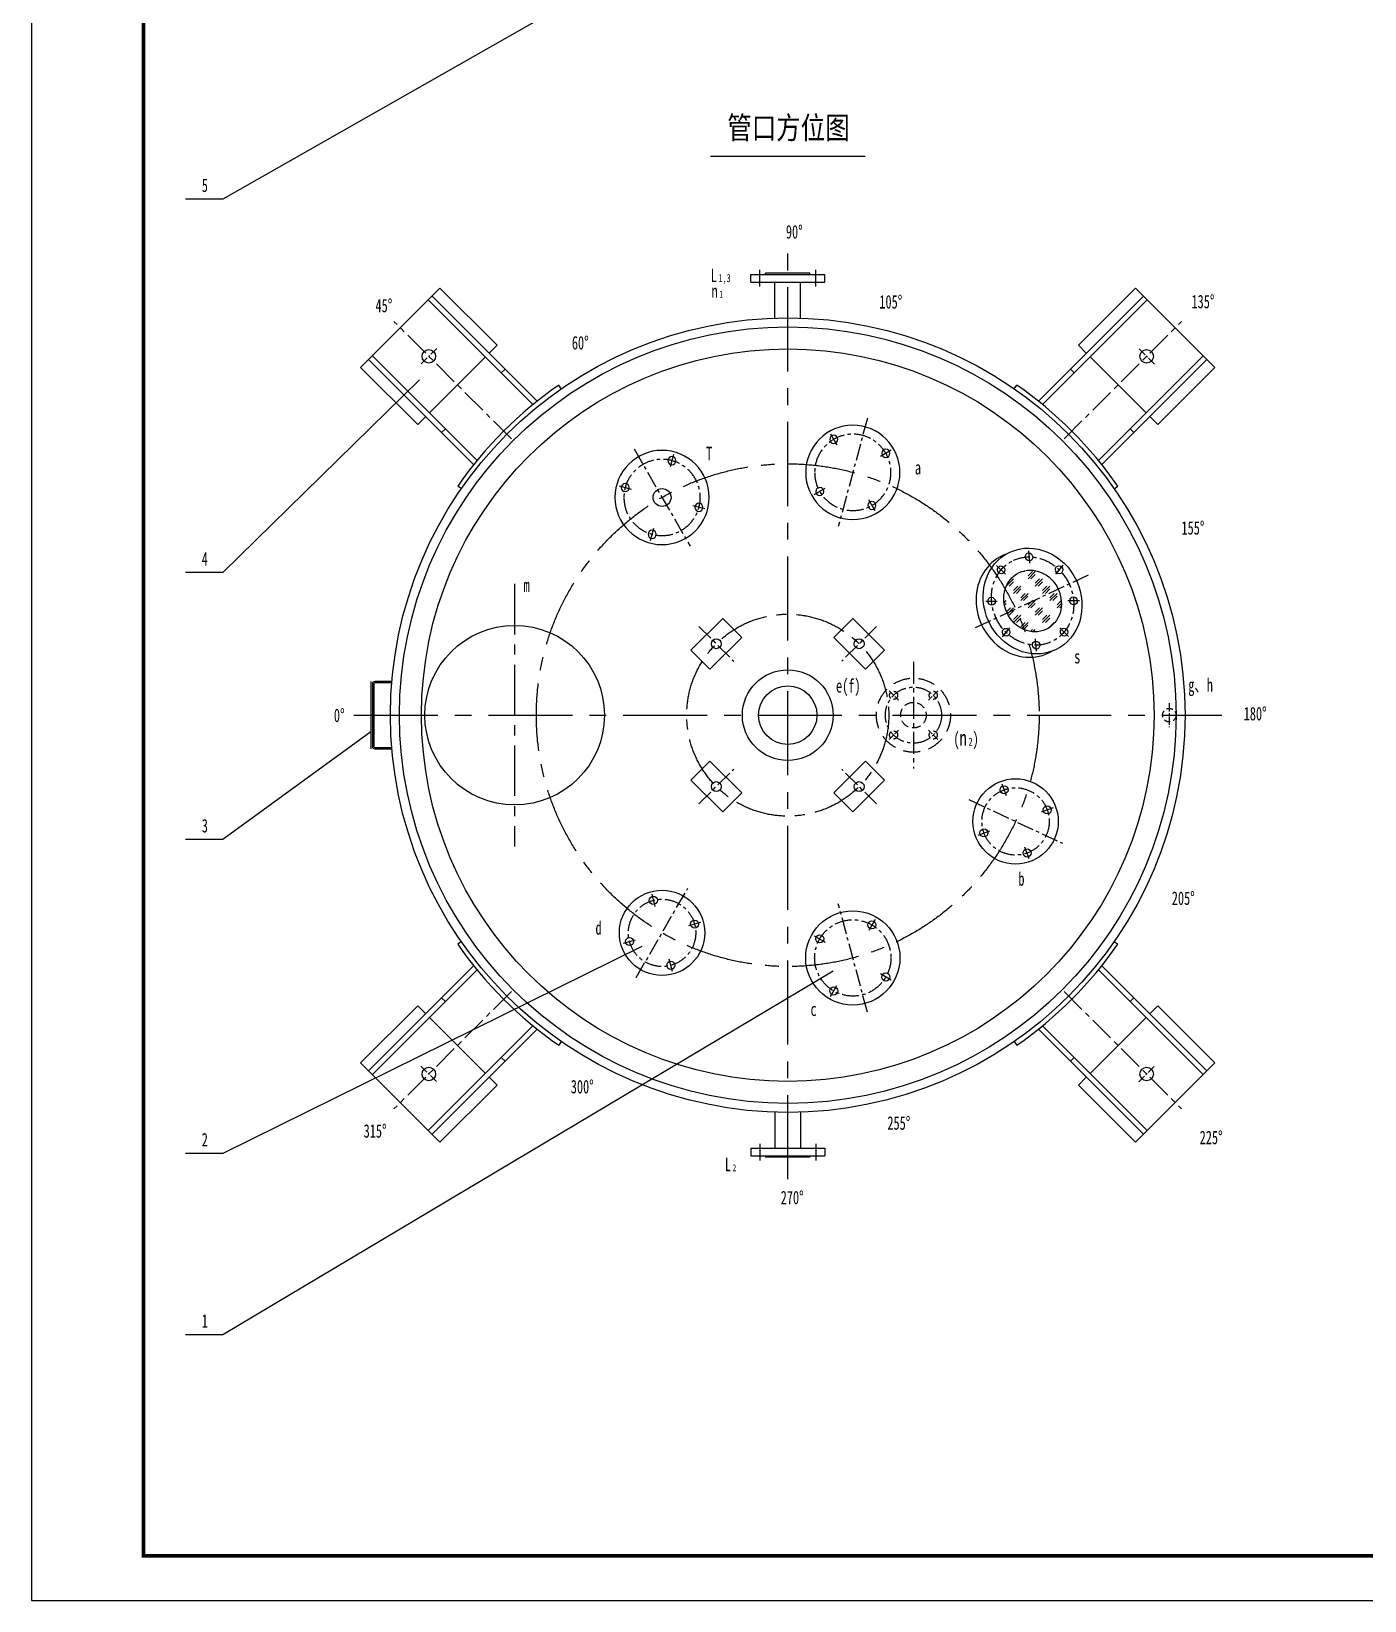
# Model space of a CAD drawing. Extents: x 0 to 5940, y 0 to 8400.
# Drawn here: x 0 to 2970, y 0 to 3496 of the extents above; entities that cross this region are included whole.
import ezdxf

# ---------------------------------------------------------------- set-up
doc = ezdxf.new("R2010")
doc.units = 0
doc.header["$LTSCALE"] = 1.5
doc.linetypes.add('CENTERX2', pattern=[4, 2.5, -0.5, 0.5, -0.5])
doc.linetypes.add('DASHED2', pattern=[9.525, 6.35, -3.175])
for name, color, linetype in [('中心线', 2, 'CENTERX2'), ('剖面线', 4, 'Continuous'), ('尺寸线', 2, 'Continuous'), ('粗实线', 1, 'Continuous'), ('细实线', 7, 'Continuous'), ('虚线', 4, 'DASHED2')]:
    doc.layers.add(name, color=color, linetype=linetype)
doc.styles.add('仿宋67', font='SIMFANG.TTF', dxfattribs={"width": 0.67})
doc.styles.add('仿宋80', font='SIMFANG.TTF', dxfattribs={"width": 0.8})

# ---------------------------------------------------------------- blocks, each defined once
blk = doc.blocks.new('A1竖')
at = {"layer": '细实线'}
for p, q in [((-584, 830), (-584, -10)), ((-584, -10), (10, -10))]:
    blk.add_line(p, q, dxfattribs=at)
at = {"layer": '细实线', "const_width": 0.8}
blk.add_lwpolyline([(-559, 0), (0, 0), (0, 820), (-559, 820)], close=True, dxfattribs=at)
blk = doc.blocks.new('平面100-0.6')
at = {"layer": '中心线', "ltscale": 10}
for p, q in [((0, 125), (0, -125)), ((-70, 70), (-50.2, 50.2)), ((70, 70), (50.2, 50.2)), ((-70, -70), (-50.2, -50.2)), ((70, -70), (50.2, -50.2))]:
    blk.add_line(p, q, dxfattribs=at)
blk.add_circle((0, 0), 85, dxfattribs=at)
at = {"layer": '粗实线'}
for centre, radius in [((0, 0), 105), ((-60.1, 60.1), 9), ((60.1, 60.1), 9), ((-60.1, -60.1), 9), ((60.1, -60.1), 9)]:
    blk.add_circle(centre, radius, dxfattribs=at)

msp = doc.modelspace()

# ---------------------------------------------------------------- linework, layer by layer
at = {"layer": '中心线', "ltscale": 50}
for p, q in [((1684.93, 938.7), (1684.93, 3006.71)), ((718.2, 1972.7), (2651.66, 1972.7))]:
    msp.add_line(p, q, dxfattribs=at)
at = {"layer": '中心线', "ltscale": 10}
for p, q in [((1622.43, 2927.37), (1622.43, 2967.98)), ((1747.43, 2927.37), (1747.43, 2967.98)), ((2103.46, 2167.87), (2357.22, 2286.2)), ((1487.06, 2170.57), (1564.6, 2093.04)), ((1882.8, 2170.57), (1805.26, 2093.04)), ((1487.06, 1774.84), (1564.6, 1852.37)), ((1882.8, 1774.84), (1805.26, 1852.37)), ((2162.02, 1819.67), (2171.6, 1793.36)), ((2088.24, 1784.64), (2296.69, 1687.44)), ((2276.09, 1766.48), (2249.78, 1756.9)), ((2108.83, 1705.6), (2135.14, 1715.17)), ((2222.9, 1652.41), (2213.33, 1678.72)), ((1347.43, 1388.14), (1462.43, 1587.32)), ((1381.89, 1573.7), (1389.14, 1546.65)), ((1490.9, 1510.76), (1463.85, 1503.52)), ((1318.96, 1464.69), (1346.01, 1471.94)), ((1427.96, 1401.76), (1420.72, 1428.81)), ((1622.43, 1018.04), (1622.43, 977.42)), ((1622.43, 1018.04), (1622.43, 977.42)), ((1747.43, 1018.04), (1747.43, 977.42)), ((1747.43, 1018.04), (1747.43, 977.42))]:
    msp.add_line(p, q, dxfattribs=at)
at = {"layer": '中心线', "ltscale": 15}
for p, q in [((1069.28, 2588.36), (807.65, 2849.99)), ((2300.58, 2588.36), (2562.21, 2849.99)), ((1069.28, 1357.05), (807.65, 1095.42)), ((2300.58, 1357.05), (2562.21, 1095.42))]:
    msp.add_line(p, q, dxfattribs=at)
at = {"layer": '中心线', "ltscale": 5}
for p, q in [((903.11, 2789.88), (867.75, 2754.53)), ((2502.11, 2754.53), (2466.75, 2789.88)), ((2534.93, 1999.65), (2534.93, 1945.76)), ((867.75, 1190.88), (903.11, 1155.53)), ((2466.75, 1155.53), (2502.11, 1190.88))]:
    msp.add_line(p, q, dxfattribs=at)
at = {"layer": '中心线', "ltscale": 10, "extrusion": (0.39872, 0.185926, 0.898028)}
for p, q in [((2221.34, 2339.04, -19.19), (2223.55, 2311.53, -14.48)), ((2150.32, 2305.93, 19.19), (2169.98, 2286.55, 14.48)), ((2297.62, 2306.54, -46.34), (2281.1, 2287.01, -34.95)), ((2126.18, 2226.6, 46.34), (2151.77, 2226.71, 34.95)), ((2334.5, 2227.47, -46.34), (2308.92, 2227.36, -34.95)), ((2163.06, 2147.52, 46.34), (2179.58, 2167.05, 34.95)), ((2239.34, 2115.02, 19.19), (2237.13, 2142.53, 14.48)), ((2310.36, 2148.14, -19.19), (2290.7, 2167.51, -14.48))]:
    msp.add_line(p, q, dxfattribs=at)
at = {"layer": '中心线', "ltscale": 30}
msp.add_line((1076.52, 2265.2), (1076.52, 1680.2), dxfattribs=at)
at = {"layer": '中心线', "ltscale": 13}
msp.add_line((1964.93, 2091.5), (1964.93, 1853.9), dxfattribs=at)
at = {"layer": '中心线', "ltscale": 4}
for p, q in [((1910.69, 2026.94), (1931.51, 2006.12)), ((2019.16, 2026.94), (1998.35, 2006.12)), ((1910.69, 1918.47), (1931.51, 1939.29)), ((2019.16, 1918.47), (1998.35, 1939.29))]:
    msp.add_line(p, q, dxfattribs=at)
at = {"layer": '中心线', "ltscale": 40}
msp.add_circle((1684.93, 1972.7), 560, dxfattribs=at)
at = {"layer": '中心线', "ltscale": 10, "extrusion": (0.39872, 0.185926, 0.898028)}
msp.add_circle((1075.79, -2660.46, 1303.35), 100, dxfattribs=at)
at = {"layer": '中心线', "ltscale": 30}
msp.add_circle((1684.93, 1972.7), 225, dxfattribs=at)
at = {"layer": '中心线', "ltscale": 10}
for centre, radius in [((1964.93, 1972.7), 62.5), ((2192.46, 1736.04), 75), ((1404.93, 1487.73), 75)]:
    msp.add_circle(centre, radius, dxfattribs=at)
at = {"layer": '剖面线', "linetype": 'Continuous'}
for p, q in [((2171.89, 2260.52), (2187.82, 2276.45)), ((2210.45, 2292.62), (2212.22, 2294.39)), ((2220.15, 2276.45), (2236.32, 2292.62)), ((2220.15, 2282.92), (2229.82, 2292.59)), ((2226.62, 2276.45), (2236.29, 2286.13)), ((2236.32, 2260.29), (2252.48, 2276.45)), ((2236.32, 2266.76), (2245.99, 2276.43)), ((2178.12, 2260.29), (2187.8, 2269.96)), ((2187.82, 2244.13), (2203.99, 2260.29)), ((2187.82, 2250.59), (2197.5, 2260.26)), ((2194.29, 2244.13), (2203.96, 2253.8)), ((2203.99, 2227.96), (2220.15, 2244.13)), ((2203.99, 2234.43), (2213.66, 2244.1)), ((2210.45, 2227.96), (2220.13, 2237.63)), ((2242.78, 2260.29), (2252.45, 2269.96)), ((2252.48, 2244.13), (2268.64, 2260.29)), ((2252.48, 2250.59), (2262.15, 2260.26)), ((2258.95, 2244.13), (2268.62, 2253.8)), ((2268.64, 2227.96), (2284.81, 2244.13)), ((2268.64, 2234.43), (2278.32, 2244.1)), ((2275.11, 2227.96), (2284.78, 2237.63)), ((2166.77, 2223.08), (2171.66, 2227.96)), ((2167.7, 2217.54), (2171.63, 2221.47)), ((2172.34, 2202.78), (2181.33, 2211.77)), ((2174.39, 2198.36), (2187.82, 2211.8)), ((2178.12, 2195.63), (2187.8, 2205.31)), ((2220.15, 2211.8), (2236.32, 2227.96)), ((2220.15, 2218.26), (2229.82, 2227.94)), ((2226.62, 2211.8), (2236.29, 2221.47)), ((2236.32, 2195.63), (2252.48, 2211.8)), ((2236.32, 2202.1), (2245.99, 2211.77)), ((2242.78, 2195.63), (2252.45, 2205.31)), ((2284.81, 2218.26), (2294.26, 2227.72)), ((2284.81, 2211.8), (2294.54, 2221.52)), ((2291.27, 2211.8), (2294.23, 2214.75)), ((2187.82, 2179.47), (2203.99, 2195.63)), ((2187.82, 2185.93), (2197.5, 2195.61)), ((2194.29, 2179.47), (2203.96, 2189.14)), ((2203.99, 2169.77), (2213.66, 2179.44)), ((2206.29, 2165.6), (2220.15, 2179.47)), ((2210.67, 2163.52), (2220.13, 2172.98)), ((2252.48, 2179.47), (2268.64, 2195.63)), ((2252.48, 2185.93), (2262.15, 2195.61)), ((2258.95, 2179.47), (2268.62, 2189.14)), ((2268.64, 2169.77), (2278.32, 2179.44)), ((2225.63, 2159.09), (2229.82, 2163.28)), ((2231.41, 2158.4), (2236.32, 2163.3))]:
    msp.add_line(p, q, dxfattribs=at)
at = {"layer": '粗实线'}
for p, q in [((426.84, 3122.18), (343.51, 3122.18)), ((1602.43, 2954.71), (1767.43, 2954.71)), ((1602.43, 2937.71), (1767.43, 2937.71)), ((1734.43, 2957.71), (1635.43, 2957.71)), ((426.84, 2290.27), (343.51, 2290.27)), ((755.86, 2047.7), (755.86, 1897.7)), ((759.86, 2042.7), (759.86, 1902.7)), ((762.86, 2042.7), (762.86, 1902.7)), ((802.86, 2047.7), (764.86, 2047.7)), ((802.86, 2044.7), (764.86, 2044.7)), ((764.86, 1900.7), (802.86, 1900.7)), ((764.86, 1897.7), (802.86, 1897.7)), ((426.84, 1695.35), (343.51, 1695.35)), ((426.84, 996.17), (343.51, 996.17)), ((1602.43, 1007.69), (1767.43, 1007.69)), ((1602.43, 1007.69), (1767.43, 1007.69)), ((1602.43, 990.69), (1767.43, 990.69)), ((1602.43, 990.69), (1767.43, 990.69)), ((1734.43, 987.69), (1635.43, 987.69)), ((1734.43, 987.69), (1635.43, 987.69)), ((426.84, 592.25), (343.51, 592.25))]:
    msp.add_line(p, q, dxfattribs=at)
at = {"layer": '粗实线', "ltscale": 10}
for p, q in [((1602.43, 2937.71), (1602.43, 2954.71)), ((1635.43, 2954.71), (1635.43, 2957.71)), ((1656.43, 2857.24), (1656.43, 2937.71)), ((1713.43, 2857.24), (1713.43, 2937.71)), ((1734.43, 2954.71), (1734.43, 2957.71)), ((1767.43, 2937.71), (1767.43, 2954.71)), ((1656.43, 1088.16), (1656.43, 1007.69)), ((1656.43, 1088.16), (1656.43, 1007.69)), ((1713.43, 1088.16), (1713.43, 1007.69)), ((1713.43, 1088.16), (1713.43, 1007.69)), ((1602.43, 1007.69), (1602.43, 990.69)), ((1602.43, 1007.69), (1602.43, 990.69)), ((1635.43, 990.69), (1635.43, 987.69)), ((1635.43, 990.69), (1635.43, 987.69)), ((1734.43, 990.69), (1734.43, 987.69)), ((1734.43, 990.69), (1734.43, 987.69)), ((1767.43, 1007.69), (1767.43, 990.69)), ((1767.43, 1007.69), (1767.43, 990.69))]:
    msp.add_line(p, q, dxfattribs=at)
at = {"layer": '粗实线', "ltscale": 3}
for p, q in [((733.4, 2747.45), (910.18, 2924.23)), ((1125.85, 2673.21), (892.5, 2906.55)), ((910.18, 2924.23), (1037.46, 2796.95)), ((2244.01, 2673.21), (2477.36, 2906.55)), ((2459.68, 2924.23), (2332.4, 2796.95)), ((2459.68, 2924.23), (2636.46, 2747.45)), ((1117.36, 2664.72), (884.02, 2898.07)), ((2252.5, 2664.72), (2485.84, 2898.07)), ((1037.46, 2796.95), (1019.78, 2779.27)), ((2332.4, 2796.95), (2350.08, 2779.27)), ((984.42, 2531.79), (751.08, 2765.13)), ((992.91, 2540.27), (759.56, 2773.62)), ((886.84, 2646.34), (1011.29, 2770.79)), ((2358.56, 2770.79), (2483.02, 2646.34)), ((2376.95, 2540.27), (2610.29, 2773.62)), ((2385.43, 2531.79), (2618.78, 2765.13)), ((733.4, 2747.45), (860.68, 2620.18)), ((1046.65, 2735.43), (1055.14, 2743.92)), ((2323.21, 2735.43), (2314.72, 2743.92)), ((2636.46, 2747.45), (2509.18, 2620.18)), ((1180.39, 2699.8), (1174.69, 2708.01)), ((2189.47, 2699.8), (2195.17, 2708.01)), ((860.68, 2620.18), (878.36, 2637.85)), ((2509.18, 2620.18), (2491.5, 2637.85)), ((922.2, 2610.98), (913.71, 2602.5)), ((2447.66, 2610.98), (2456.14, 2602.5)), ((957.84, 2477.24), (949.62, 2482.94)), ((2412.02, 2477.24), (2420.24, 2482.94)), ((957.84, 1468.17), (949.62, 1462.46)), ((2412.02, 1468.17), (2420.24, 1462.46)), ((984.42, 1413.62), (751.08, 1180.28)), ((992.91, 1405.14), (759.56, 1171.79)), ((2376.95, 1405.14), (2610.29, 1171.79)), ((2385.43, 1413.62), (2618.78, 1180.28)), ((922.2, 1334.42), (913.71, 1342.91)), ((2447.66, 1334.42), (2456.14, 1342.91)), ((733.4, 1197.95), (860.68, 1325.23)), ((860.68, 1325.23), (878.36, 1307.55)), ((1011.29, 1174.62), (886.84, 1299.07)), ((2483.02, 1299.07), (2358.56, 1174.62)), ((2509.18, 1325.23), (2491.5, 1307.55)), ((2636.46, 1197.95), (2509.18, 1325.23)), ((1117.36, 1280.68), (884.02, 1047.34)), ((1125.85, 1272.2), (892.5, 1038.85)), ((2244.01, 1272.2), (2477.36, 1038.85)), ((2252.5, 1280.68), (2485.84, 1047.34)), ((1180.39, 1245.61), (1174.69, 1237.39)), ((2189.47, 1245.61), (2195.17, 1237.39)), ((910.18, 1021.18), (733.4, 1197.95)), ((1046.65, 1209.97), (1055.14, 1201.49)), ((2323.21, 1209.97), (2314.72, 1201.49)), ((2636.46, 1197.95), (2459.68, 1021.18)), ((1037.46, 1148.46), (1019.78, 1166.13)), ((2332.4, 1148.46), (2350.08, 1166.13)), ((910.18, 1021.18), (1037.46, 1148.46)), ((2459.68, 1021.18), (2332.4, 1148.46))]:
    msp.add_line(p, q, dxfattribs=at)
at = {"layer": '粗实线', "linetype": 'Continuous'}
for points in [[(1469.26, 2117.66), (1511.69, 2075.23), (1582.4, 2145.95), (1539.97, 2188.37)], [(1829.89, 2188.37), (1787.46, 2145.95), (1858.17, 2075.23), (1900.6, 2117.66)], [(1539.97, 1757.04), (1582.4, 1799.46), (1511.69, 1870.17), (1469.26, 1827.75)], [(1900.6, 1827.75), (1858.17, 1870.17), (1787.46, 1799.46), (1829.89, 1757.04)]]:
    msp.add_lwpolyline(points, close=True, dxfattribs=at)
at = {"layer": '粗实线'}
for centre, radius in [((1684.93, 1972.7), 885), ((1684.93, 1972.7), 865), ((1684.93, 1972.7), 816), ((1404.93, 2457.68), 20), ((1076.52, 1972.7), 200), ((1684.93, 1972.7), 101), ((1684.93, 1972.7), 65), ((2192.46, 1736.04), 95), ((2166.81, 1806.51), 9), ((2262.94, 1761.69), 9), ((2121.99, 1710.39), 9), ((2218.11, 1665.56), 9), ((1404.93, 1487.73), 95), ((1385.52, 1560.17), 9), ((1477.37, 1507.14), 9), ((1332.49, 1468.32), 9), ((1424.34, 1415.29), 9)]:
    msp.add_circle(centre, radius, dxfattribs=at)
at = {"layer": '粗实线', "ltscale": 3}
for centre in [(885.43, 2772.2), (2484.43, 2772.2), (885.43, 1173.2), (2484.43, 1173.2)]:
    msp.add_circle(centre, 15, dxfattribs=at)
at = {"layer": '粗实线', "extrusion": (0.39872, 0.185926, 0.898028)}
for centre, radius in [((1075.79, -2660.46, 1303.35), 120), ((1168.18, -2698.73, 1303.35), 9), ((1168.18, -2622.19, 1303.35), 9), ((1114.06, -2752.85, 1303.35), 9), ((1114.06, -2568.07, 1303.35), 9), ((1037.53, -2752.85, 1303.35), 9), ((983.41, -2698.73, 1303.35), 9), ((1037.53, -2568.07, 1303.35), 9), ((983.41, -2622.19, 1303.35), 9)]:
    msp.add_circle(centre, radius, dxfattribs=at)
at = {"layer": '粗实线', "linetype": 'Continuous', "extrusion": (0.39872, 0.185926, 0.898028)}
msp.add_circle((1075.79, -2660.46, 1303.35), 70, dxfattribs=at)
at = {"layer": '粗实线', "linetype": 'Continuous'}
for centre in [(1525.83, 2131.8), (1844.03, 2131.8), (1525.83, 1813.6), (1844.03, 1813.6)]:
    msp.add_circle(centre, 11, dxfattribs=at)
at = {"layer": '粗实线', "ltscale": 3}
for start, end in [(124.75718, 145.24282), (34.75718, 55.24282), (214.75718, 235.24282), (304.75718, 325.24282)]:
    msp.add_arc((1684.93, 1972.7), 895, start, end, dxfattribs=at)
at = {"layer": '粗实线', "extrusion": (0.39872, 0.185926, 0.898028)}
msp.add_arc((1075.79, -2644.66, 1295.6), 120, 355.31663, 184.68337, dxfattribs=at)
at = {"layer": '粗实线'}
for centre, radius, start, end in [((764.86, 2042.7), 5, 90, 180), ((764.86, 2042.7), 2, 90, 180), ((764.86, 1902.7), 5, 180, 270), ((764.86, 1902.7), 2, 180, 270)]:
    msp.add_arc(centre, radius, start, end, dxfattribs=at)
at = {"layer": '细实线'}
for p, q in [((1592.6, 3786.08), (426.84, 3122.18)), ((1512.66, 3217.87), (1857.19, 3217.87)), ((864.25, 2719.81), (426.84, 2290.27)), ((755.86, 1935.36), (426.84, 1695.35)), ((1359.61, 1457.15), (426.84, 996.17)), ((1786.16, 1402.02), (426.84, 592.25))]:
    msp.add_line(p, q, dxfattribs=at)
at = {"layer": '虚线', "ltscale": 4}
msp.add_circle((1964.93, 1972.7), 82.5, dxfattribs=at)
at = {"layer": '虚线', "ltscale": 1.5}
for centre, radius in [((1920.74, 2016.9), 9), ((2009.12, 2016.9), 9), ((2534.93, 1972.7), 15), ((1920.74, 1928.51), 9), ((2009.12, 1928.51), 9)]:
    msp.add_circle(centre, radius, dxfattribs=at)
at = {"layer": '虚线', "ltscale": 2}
msp.add_circle((1964.93, 1972.7), 28.5, dxfattribs=at)

# ---------------------------------------------------------------- block references
at = {"layer": '剖面线', "linetype": 'Continuous', "xscale": -1}
for p, rotation in [((1829.87, 2513.62), 345.0000000000055), ((1404.93, 2457.68), 30.00000000000549)]:
    msp.add_blockref('平面100-0.6', p, dxfattribs=dict(at, rotation=rotation))
at = {"layer": '剖面线', "linetype": 'Continuous', "rotation": 194.9999999999945}
msp.add_blockref('平面100-0.6', (1829.87, 1431.79), dxfattribs=at)
at = {"layer": '细实线', "linetype": 'Continuous', "xscale": 10, "yscale": 10, "zscale": 10}
msp.add_blockref('A1竖', (5840, 100), dxfattribs=at)

# ---------------------------------------------------------------- texts
at = {"layer": '尺寸线', "style": '仿宋67', "width": 0.67}
for s, height, p in [('L', 30, (1513.4, 2937.48)), ('1,3', 18, (1530.78, 2937.48)), ('L', 30, (1544.86, 956.67)), ('2', 15.42, (1561.74, 956.67))]:
    msp.add_text(s, height=height, dxfattribs=at).set_placement(p)
at = {"layer": '尺寸线', "attachment_point": 5}
for s, insert, char_height, style in [('管口方位图', (1686.55, 3278.53), 50, '仿宋80'), ('5', (386.41, 3153), 30, '仿宋67'), ('90°', (1699.54, 3049.24), 30, '仿宋67'), ('n{\\H0.2142x; \\H2.4x;1\\H0.4863x;}', (1527.89, 2917.71), 30, '仿宋67'), ('105°', (1914.51, 2893.35), 30, '仿宋67'), ('135°', (2609.86, 2894), 30, '仿宋67'), ('45°', (785.26, 2885.09), 30, '仿宋67'), ('60°', (1222.74, 2802.13), 30, '仿宋67'), ('T', (1509.81, 2555.58), 30, '仿宋67'), ('a', (1975.05, 2523.84), 30, '仿宋67'), ('155°', (2587.54, 2389.78), 30, '仿宋67'), ('4', (386.41, 2321.09), 30, '仿宋67'), ('m', (1103.07, 2262.35), 30, '仿宋67'), ('s', (2329.87, 2102.81), 30, '仿宋67'), ('e(f)', (1819.79, 2034.05), 30, '仿宋67'), ('g、h', (2604.57, 2035.1), 30, '仿宋67'), ('0°', (685.72, 1972.04), 30, '仿宋67'), ('180°', (2726.21, 1975.87), 30, '仿宋67'), ('({\\H1.167x;n\\H0.2142x; \\H2.4x;2})', (2082.18, 1918.09), 30, '仿宋67'), ('3', (386.41, 1726.17), 30, '仿宋67'), ('b', (2205.53, 1607.47), 30, '仿宋67'), ('205°', (2566.01, 1564.7), 30, '仿宋67'), ('d', (1263.42, 1498.43), 30, '仿宋67'), ('c', (1742.39, 1317.2), 30, '仿宋67'), ('300°', (1227.17, 1144.86), 30, '仿宋67'), ('315°', (765.71, 1046.15), 30, '仿宋67'), ('255°', (1932.43, 1063.78), 30, '仿宋67'), ('2', (386.41, 1026.99), 30, '仿宋67'), ('225°', (2628.1, 1031.62), 30, '仿宋67'), ('270°', (1694.79, 897.78), 30, '仿宋67'), ('1', (386.41, 623.08), 30, '仿宋67')]:
    msp.add_mtext(s, dxfattribs=dict(at, insert=insert, char_height=char_height, style=style))

doc.saveas('drawing.dxf')
